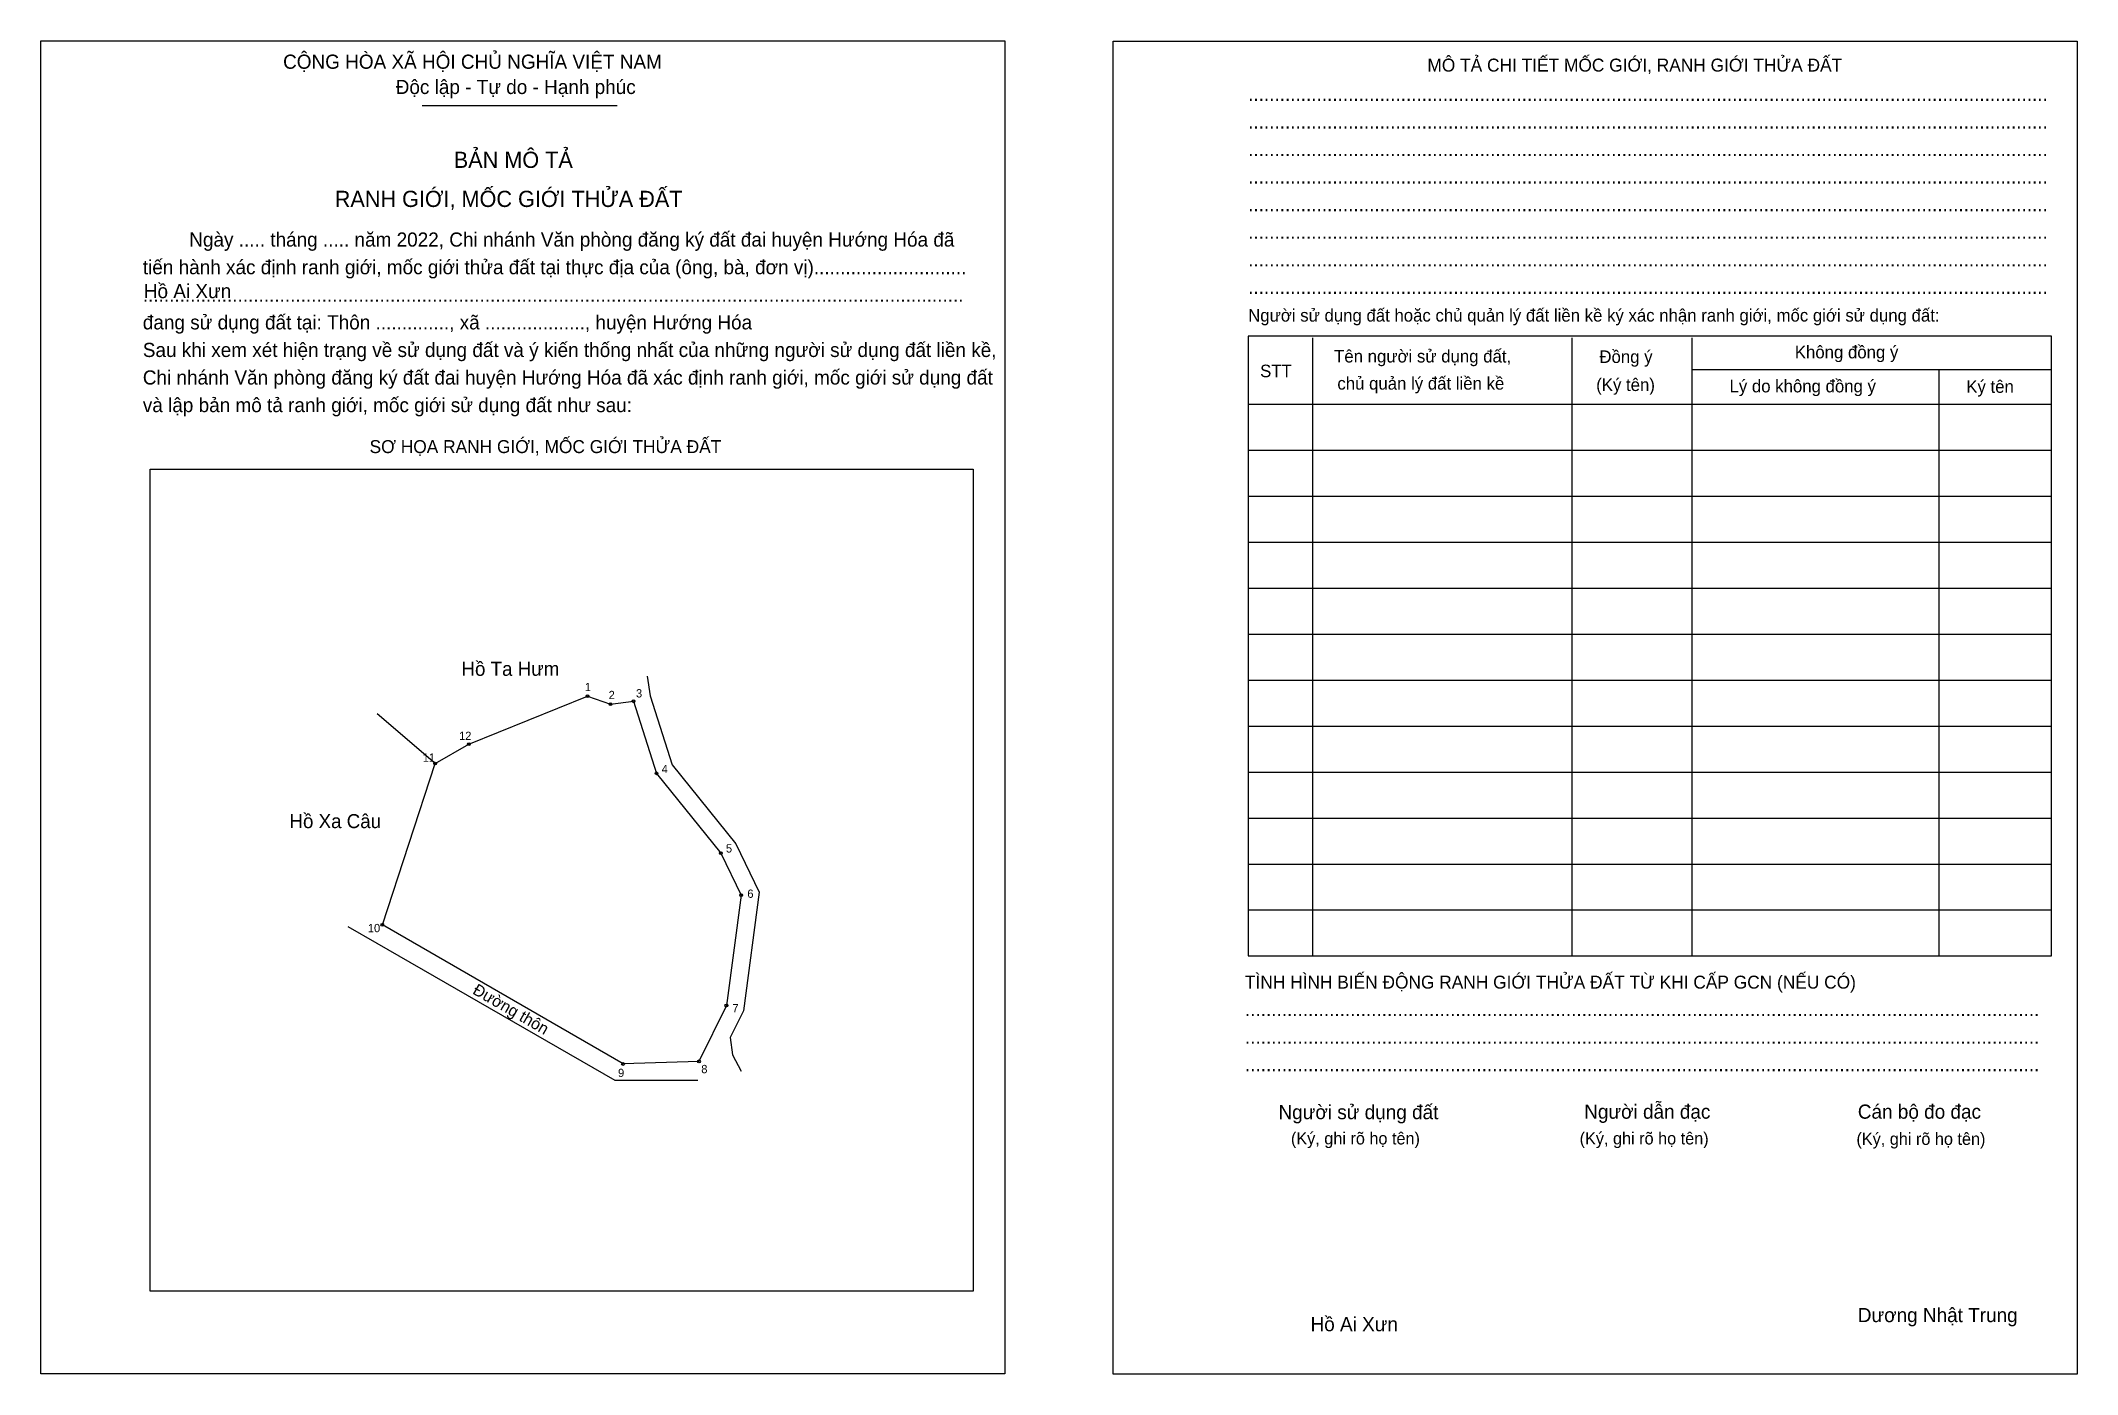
# Model space of a CAD drawing. Extents: x 545895 to 546244, y 1839106 to 1839335.
import ezdxf

# ---------------------------------------------------------------- set-up
doc = ezdxf.new("R2010")
doc.units = 0
for name, color, linetype in [('Level 1', 7, 'Continuous'), ('Level 10', 7, 'Continuous'), ('Level 11', 7, 'Continuous'), ('Level 2', 7, 'Continuous'), ('Level 25', 7, 'Continuous'), ('Level 55', 7, 'Continuous'), ('Level 6', 7, 'Continuous'), ('Level 9', 7, 'Continuous')]:
    doc.layers.add(name, color=color, linetype=linetype)

msp = doc.modelspace()

# ---------------------------------------------------------------- linework, layer by layer
at = {"layer": 'Level 1'}
for p, q in [((545894.64, 1839335.01), (545894.64, 1839335.01)), ((546078.46, 1839334.93), (546078.46, 1839334.93)), ((545960.02, 1839323.9), (545993.43, 1839323.9)), ((546112.61, 1839284.1), (546112.61, 1839178.12)), ((546157.05, 1839284.1), (546157.05, 1839178.12)), ((546177.62, 1839284.1), (546177.62, 1839178.12)), ((546177.62, 1839278.67), (546239.24, 1839278.67)), ((546219.94, 1839278.67), (546219.94, 1839178.12)), ((546101.58, 1839272.68), (546239.24, 1839272.68)), ((546101.58, 1839264.8), (546239.24, 1839264.8)), ((545913.4, 1839261.57), (545913.4, 1839261.57)), ((546101.58, 1839256.92), (546239.24, 1839256.92)), ((546101.58, 1839249.04), (546239.24, 1839249.04)), ((546101.58, 1839241.16), (546239.24, 1839241.16)), ((546101.58, 1839233.28), (546239.24, 1839233.28)), ((546101.58, 1839225.4), (546239.24, 1839225.4)), ((546101.58, 1839217.52), (546239.24, 1839217.52)), ((546101.58, 1839209.64), (546239.24, 1839209.64)), ((546101.58, 1839201.76), (546239.24, 1839201.76)), ((546101.58, 1839193.88), (546239.24, 1839193.88)), ((546101.58, 1839186), (546239.24, 1839186)), ((546054.46, 1839120.67), (546054.46, 1839120.67)), ((546059.86, 1839106.49), (546059.86, 1839106.49)), ((546243.68, 1839106.41), (546243.68, 1839106.41))]:
    msp.add_line(p, q, dxfattribs=at)
for points in [[(546239.24, 1839284.34), (546101.58, 1839284.34), (546101.58, 1839178.12), (546239.24, 1839178.12)], [(545913.4, 1839261.57), (546054.46, 1839261.57), (546054.46, 1839120.67), (545913.4, 1839120.67)]]:
    msp.add_lwpolyline(points, close=True, dxfattribs=at)
at = {"layer": 'Level 10'}
msp.add_line((545962.25, 1839211.12), (545952.32, 1839219.62), dxfattribs=at)
msp.add_lwpolyline([(545996.25, 1839221.81), (546000.16, 1839209.42), (546011.2, 1839195.72), (546014.67, 1839188.54), (546012.15, 1839169.62), (546007.46, 1839160.05), (545994.44, 1839159.6), (545953.19, 1839183.46), (545962.25, 1839211.12), (545968.03, 1839214.43), (545988.34, 1839222.64), (545992.3, 1839221.28)], close=True, dxfattribs=at)
at = {"layer": 'Level 11'}
for centre in [(545988.34, 1839222.64), (545996.25, 1839221.81), (545996.25, 1839221.81), (545992.3, 1839221.28), (545968.03, 1839214.43), (545962.25, 1839211.12), (546000.16, 1839209.42), (546011.2, 1839195.72), (546014.67, 1839188.54), (545953.19, 1839183.46), (546012.15, 1839169.62), (545994.44, 1839159.6), (546007.46, 1839160.05)]:
    msp.add_circle(centre, 0.236, dxfattribs=at)
at = {"layer": 'Level 2'}
for points in [[(545894.64, 1839335.01), (546059.86, 1839335.01), (546059.86, 1839106.49), (545894.64, 1839106.49)], [(546078.46, 1839334.93), (546243.68, 1839334.93), (546243.68, 1839106.41), (546078.46, 1839106.41)]]:
    msp.add_lwpolyline(points, close=True, dxfattribs=at)
at = {"layer": 'Level 25'}
for p, q in [((545998.57, 1839226.09), (545999.11, 1839222.71)), ((545992.3, 1839221.28), (545996.25, 1839221.81)), ((545999.11, 1839222.71), (546002.85, 1839210.87)), ((545962.25, 1839211.12), (545968.03, 1839214.43)), ((546000.16, 1839209.42), (546011.2, 1839195.72)), ((546002.85, 1839210.87), (546013.75, 1839197.34)), ((546013.75, 1839197.34), (546017.76, 1839189.04)), ((546017.76, 1839189.04), (546015.06, 1839168.74)), ((545994.44, 1839159.6), (545953.19, 1839183.46)), ((545947.3, 1839183.18), (545952.27, 1839180.32)), ((545952.27, 1839180.32), (545993.06, 1839156.8)), ((546015.06, 1839168.74), (546012.8, 1839164.14)), ((546012.8, 1839164.14), (546013.2, 1839161.19)), ((546007.46, 1839160.05), (545994.44, 1839159.6)), ((546013.2, 1839161.19), (546014.7, 1839158.35)), ((545993.06, 1839156.8), (546007.28, 1839156.82))]:
    msp.add_line(p, q, dxfattribs=at)

# ---------------------------------------------------------------- texts
at = {"layer": 'Level 1'}
for s, height, p in [('CỘNG HÒA XÃ HỘI CHỦ NGHĨA VIỆT NAM', 2.4269, (545936.18, 1839330.2)), ('MÔ TẢ CHI TIẾT MỐC GIỚI, RANH GIỚI THỬA ĐẤT', 2.2189, (546132.3, 1839329.72)), ('Độc lập - Tự do - Hạnh phúc', 2.4269, (545955.48, 1839325.87)), ('........................................................................................................................................................', 2.4269, (546101.58, 1839324.69)), ('........................................................................................................................................................', 2.4269, (546101.58, 1839319.96)), ('BẢN MÔ TẢ', 2.774, (545965.43, 1839313.21)), ('........................................................................................................................................................', 2.4269, (546101.58, 1839315.23)), ('RANH GIỚI, MỐC GIỚI THỬA ĐẤT', 2.7739, (545945.03, 1839306.51)), ('........................................................................................................................................................', 2.4269, (546101.58, 1839310.5)), ('........................................................................................................................................................', 2.4269, (546101.58, 1839305.77)), ('Ngày ..... tháng ..... năm 2022, Chi nhánh Văn phòng đăng ký đất đai huyện Hướng Hóa đã', 2.4269, (545920.1, 1839299.71)), ('........................................................................................................................................................', 2.4269, (546101.58, 1839301.05)), ('tiến hành xác định ranh giới, mốc giới thửa đất tại thực địa của (ông, bà, đơn vị).............................', 2.4269, (545912.14, 1839294.98)), ('........................................................................................................................................................', 2.4269, (546101.58, 1839296.32)), ('........................................................................................................................................................', 2.4269, (546101.58, 1839291.59)), ('đang sử dụng đất tại: Thôn .............., xã ..................., huyện Hướng Hóa', 2.4269, (545912.14, 1839285.52)), ('............................................................................................................................................................', 2.4269, (545912.14, 1839290.25)), ('Người sử dụng đất hoặc chủ quản lý đất liền kề ký xác nhận ranh giới, mốc giới sử dụng đất:', 2.1498, (546101.58, 1839286.86)), ('Sau khi xem xét hiện trạng về sử dụng đất và ý kiến thống nhất của những người sử dụng đất liền kề,', 2.4269, (545912.14, 1839280.79)), ('Tên người sử dụng đất,', 2.1498, (546116.31, 1839279.85)), ('Đồng ý', 2.15, (546161.78, 1839279.77)), ('Không đồng ý', 2.1498, (546195.27, 1839280.56)), ('Chi nhánh Văn phòng đăng ký đất đai huyện Hướng Hóa đã xác định ranh giới, mốc giới sử dụng đất', 2.4269, (545912.14, 1839276.07)), ('STT', 2.15, (546103.63, 1839277.33)), ('chủ quản lý đất liền kề', 2.1498, (546116.87, 1839275.2)), ('và lập bản mô tả ranh giới, mốc giới sử dụng đất như sau:', 2.4269, (545912.14, 1839271.34)), ('(Ký tên)', 2.15, (546161.23, 1839274.96)), ('Lý do không đồng ý', 2.1498, (546184.08, 1839274.73)), ('Ký tên', 2.15, (546224.66, 1839274.65)), ('SƠ HỌA RANH GIỚI, MỐC GIỚI THỬA ĐẤT', 2.2189, (545951, 1839264.32)), ('TÌNH HÌNH BIẾN ĐỘNG RANH GIỚI THỬA ĐẤT TỪ KHI CẤP GCN (NẾU CÓ)', 2.2189, (546101.03, 1839172.52)), ('.......................................................................................................................................................', 2.4269, (546101.03, 1839167.8)), ('.......................................................................................................................................................', 2.4269, (546101.03, 1839163.07)), ('.......................................................................................................................................................', 2.4269, (546101.03, 1839158.34)), ('Người sử dụng đất', 2.4269, (546106.78, 1839150.14)), ('Người dẫn đạc', 2.4269, (546159.18, 1839150.22)), ('Cán bộ đo đạc', 2.4269, (546206.07, 1839150.22)), ('(Ký, ghi rõ họ tên)', 2.0803, (546108.91, 1839145.81)), ('(Ký, ghi rõ họ tên)', 2.0803, (546158.39, 1839145.81)), ('(Ký, ghi rõ họ tên)', 2.0803, (546205.83, 1839145.73)), ('Dương Nhật Trung', 2.4269, (546206.07, 1839115.35))]:
    msp.add_text(s, height=height, dxfattribs=at).set_placement(p)
at = {"layer": 'Level 10'}
msp.add_text('Đường thôn', height=2, rotation=330.0317, dxfattribs=at).set_placement((545968.51, 1839171.73))
at = {"layer": 'Level 55'}
for s, p in [('1', (545988.3, 1839222.64)), ('3', (545996.2, 1839221.81)), ('2', (545992.25, 1839221.28)), ('11', (545962.15, 1839211.12)), ('12', (545967.92, 1839214.43)), ('4', (546000.11, 1839209.42)), ('5', (546011.15, 1839195.72)), ('6', (546014.62, 1839188.54)), ('10', (545953.08, 1839183.46)), ('7', (546012.1, 1839169.62)), ('9', (545994.39, 1839159.6)), ('8', (546007.41, 1839160.05))]:
    msp.add_text(s, height=0.158, dxfattribs=at).set_placement(p)
at = {"layer": 'Level 6'}
for p in [(545912.31, 1839290.88), (546112.27, 1839113.79)]:
    msp.add_text('Hồ Ai Xưn', height=2.427, dxfattribs=at).set_placement(p)
at = {"layer": 'Level 9'}
for s, height, p in [('Hồ Ta Hưm', 2.4, (545966.75, 1839226.14)), ('1', 1.42, (545987.9, 1839223.51)), ('2', 1.42, (545991.97, 1839222.14)), ('3', 1.42, (545996.66, 1839222.43)), ('12', 1.418, (545966.34, 1839215.14)), ('11', 1.418, (545960.11, 1839211.41)), ('4', 1.42, (546001.06, 1839209.46)), ('Hồ Xa Câu', 2.4, (545937.27, 1839200.03)), ('5', 1.42, (546012.08, 1839195.85)), ('6', 1.42, (546015.74, 1839188.08)), ('6', 1.42, (546015.74, 1839188.08)), ('10', 1.418, (545950.71, 1839182.19)), ('7', 1.42, (546013.18, 1839168.45)), ('9', 1.42, (545993.58, 1839157.36)), ('8', 1.42, (546007.85, 1839158.02))]:
    msp.add_text(s, height=height, dxfattribs=at).set_placement(p)

doc.saveas('drawing.dxf')
